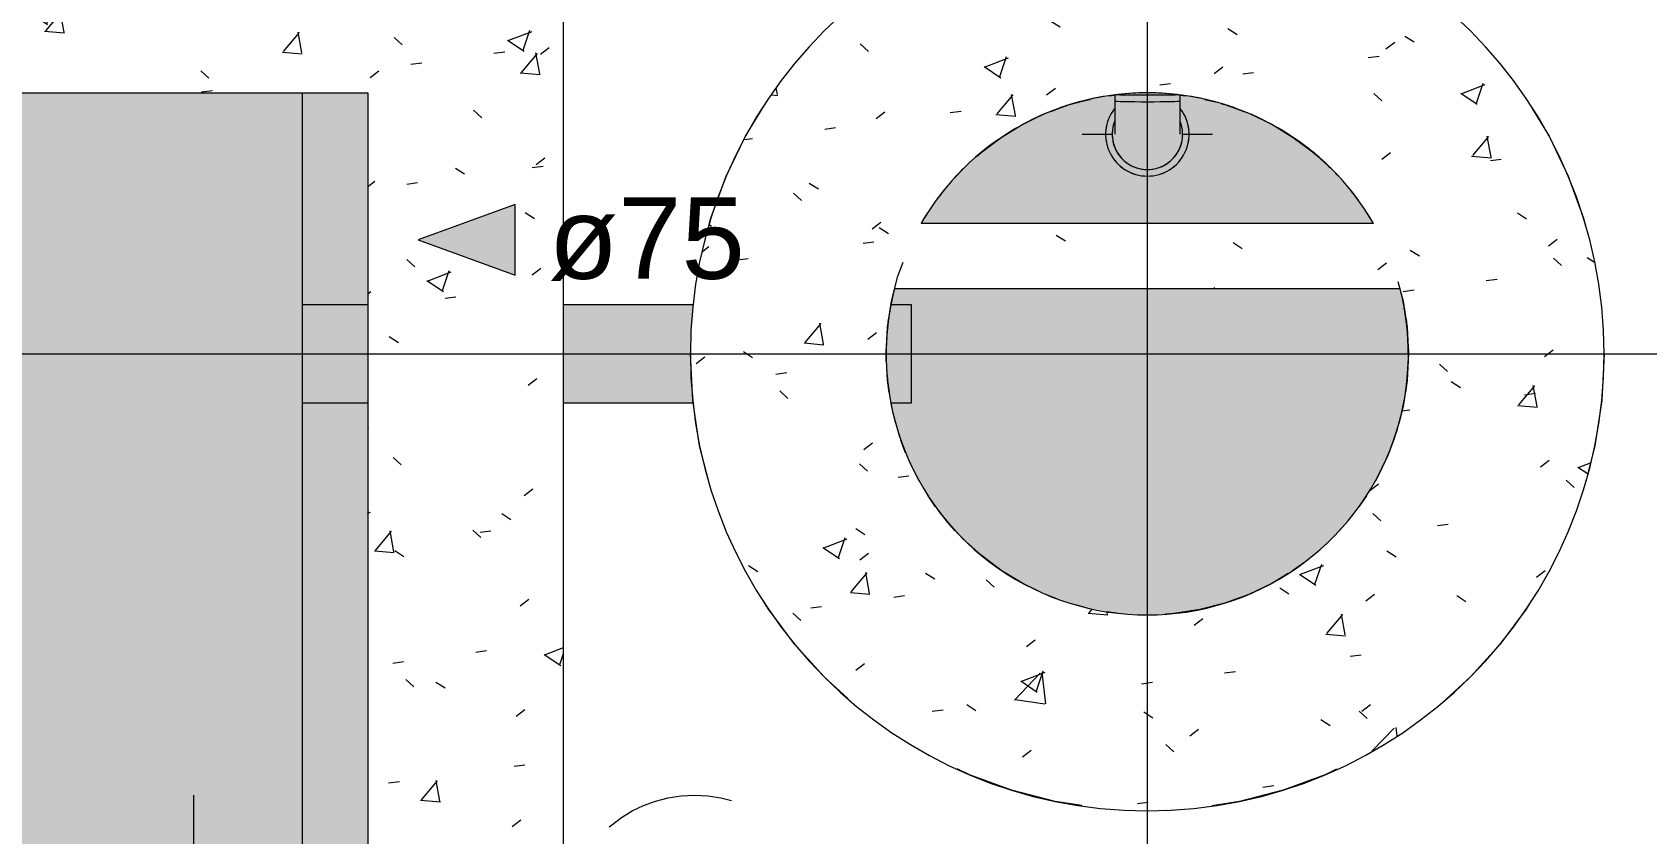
# Model space of a CAD drawing. Header units: metres. Extents: x 1.1 to 88.1, y -3.7 to 23.8.
# Drawn here: x 23.866 to 25.103, y 19.579 to 20.193 of the extents above; entities that cross this region are included whole.
import ezdxf

# ---------------------------------------------------------------- set-up
doc = ezdxf.new("R2010")
doc.units = ezdxf.units.M
doc.linetypes.add('Projeção', pattern=[0.003969, 0.002381, -0.001587])
doc.layers.add('1095_ARQ_BASE_dwg', color=7, linetype='Continuous', lineweight=5, true_color=0x767676)
doc.layers.add('A-FLOR', color=7, linetype='Continuous', lineweight=9, true_color=0x007f00)
for name, color, linetype, lineweight in [('A-DETL', 7, 'Continuous', 5), ('A-DETL-GENF', 7, 'Continuous', 5), ('A-FLOR-OVHD', 7, 'Projeção', 5), ('A-WALL', 7, 'Continuous', 9), ('G-ANNO-SYMB', 7, 'Continuous', 5), ('KIRYA - PISO', 7, 'Continuous', 5), ('M-PIPE-PATT', 7, 'Continuous', 5), ('P-PIPE', 7, 'Continuous', 5), ('P-PIPE-CNTR', 7, 'Continuous', 5), ('P-PIPE-IDEN', 7, 'Continuous', 5)]:
    doc.layers.add(name, color=color, linetype=linetype, lineweight=lineweight)
doc.styles.add('Arial_3', font='arial.ttf', dxfattribs={"height": 0.0625})

# ---------------------------------------------------------------- blocks, each defined once
blk = doc.blocks.new('1095_ARQ_BASE_dwg-4006143-TÉRREO')
at = {"layer": 'KIRYA - PISO', "color": 253, "true_color": 0xaaaaaa}
for radius, end in [(6, 72.10018), (5, 78.1411), (4, 88.109)]:
    blk.add_arc((16.8653, 13.8485), radius, 360, end, dxfattribs=at)
blk = doc.blocks.new('Joelho 45_90 - Serie Normal - Esgoto - MEP - Tigre - Standard-4042705-TÉRREO')
at = {"layer": 'P-PIPE', "true_color": 0xe06060}
for points in [[(17.0351, 20.0829), (17.0443, 20.0844), (17.0511, 20.0872), (17.0582, 20.0929), (17.0628, 20.0989), (17.066, 20.1066), (17.0671, 20.1149), (17.0659, 20.1233), (17.0628, 20.1309), (17.0601, 20.1341), (17.0603, 20.124), (17.0611, 20.1219), (17.0621, 20.1149), (17.0611, 20.1079), (17.0584, 20.1014), (17.0539, 20.0956), (17.0476, 20.0911), (17.042, 20.0888), (17.0351, 20.0879), (17.0281, 20.0888), (17.0211, 20.0918), (17.016, 20.0958), (17.0113, 20.1024), (17.009, 20.1079), (17.0082, 20.1156), (17.009, 20.1219), (17.0103, 20.125), (17.0098, 20.1341), (17.0073, 20.1309), (17.0041, 20.1232), (17.0031, 20.1149), (17.0041, 20.1066), (17.0073, 20.0989), (17.0124, 20.0923), (17.0191, 20.0872), (17.0268, 20.084), (17.0308, 20.0834)], [(17.0349, 20.1399), (17.0351, 20.1399), (17.0351, 20.145), (17.0101, 20.145), (17.0101, 20.1404), (17.0134, 20.1401), (17.0286, 20.1399)], [(17.0101, 20.1152), (17.0113, 20.1222), (17.0138, 20.1279), (17.0174, 20.1326), (17.0226, 20.1365), (17.0294, 20.1391), (17.0349, 20.1399), (17.0134, 20.1401), (17.0101, 20.1402), (17.0101, 20.1156)], [(17.0352, 20.1399), (17.0586, 20.1402), (17.0601, 20.1404), (17.0601, 20.145), (17.0583, 20.1453), (17.0383, 20.145), (17.0351, 20.145), (17.0351, 20.1399)], [(17.0351, 20.0879), (17.0351, 20.0899), (17.0286, 20.0907), (17.0218, 20.0938), (17.0171, 20.0976), (17.0131, 20.1031), (17.0108, 20.1094), (17.0101, 20.1158), (17.0098, 20.1233), (17.0085, 20.1196), (17.0086, 20.1098), (17.0117, 20.1014), (17.0179, 20.0941), (17.0258, 20.0895), (17.0286, 20.089)], [(17.0351, 20.0879), (17.0449, 20.0899), (17.0524, 20.0942), (17.0586, 20.1017), (17.0616, 20.1102), (17.0616, 20.1196), (17.0599, 20.1239), (17.0596, 20.1102), (17.0562, 20.1017), (17.0522, 20.0968), (17.0474, 20.0931), (17.0415, 20.0907), (17.0351, 20.0899), (17.0351, 20.0881)]]:
    blk.add_hatch(color=13, dxfattribs=at).paths.add_polyline_path(points)
h = blk.add_hatch(color=13, dxfattribs=at)
h.paths.add_polyline_path([(17.0427, 20.0912), (17.0438, 20.0915), (17.0432, 20.0914)])
h.paths.add_polyline_path([(17.0499, 20.095), (17.0511, 20.0957), (17.0507, 20.0956), (17.0499, 20.095)])
h.paths.add_polyline_path([(17.0594, 20.1097), (17.0597, 20.1105), (17.0594, 20.1098)])
h.paths.add_polyline_path([(17.06, 20.1152), (17.0601, 20.1175), (17.0601, 20.1404), (17.0567, 20.1401), (17.0377, 20.1399), (17.0352, 20.1399), (17.0416, 20.139), (17.0476, 20.1365), (17.0534, 20.1317), (17.057, 20.1266), (17.0593, 20.1204), (17.06, 20.1153)])
at = {"layer": 'P-PIPE'}
for p, q in [((17.0101, 20.145), (17.0101, 20.1404)), ((17.0601, 20.1404), (17.0601, 20.145))]:
    blk.add_line(p, q, dxfattribs=at)
at = {"layer": 'P-PIPE', "flags": 128}
for points in [[(17.0101, 20.1404), (17.0101, 20.1305), (17.0101, 20.1222), (17.0101, 20.1167), (17.0101, 20.1149)], [(17.0601, 20.1149), (17.0601, 20.1168), (17.0601, 20.1224), (17.0601, 20.1307), (17.0601, 20.1404)]]:
    blk.add_lwpolyline(points, dxfattribs=at)
at = {"layer": 'P-PIPE'}
for radius, start, end in [(0.032, 141.9977, 270), (0.032, 270, 38.0023), (0.032, 167.975, 173.3533), (0.027, 158.6406, 270), (0.027, 157.7836, 168.0272), (0.027, 270, 21.3594), (0.027, 11.9728, 22.2164), (0.032, 6.6467, 12.025), (0.032, 186.6452, 192.0198), (0.027, 173.3174, 186.6953), (0.027, 191.982, 228.0303), (0.027, 311.9697, 348.018), (0.027, 353.3047, 6.6826), (0.032, 347.9802, 353.3548), (0.032, 227.9732, 233.3527), (0.027, 233.3217, 246.6996), (0.032, 246.6447, 252.0207), (0.027, 251.9863, 270), (0.027, 270, 288.0137), (0.032, 287.9793, 293.3553), (0.027, 293.3004, 306.6783), (0.032, 306.6473, 312.0268)]:
    blk.add_arc((17.0351, 20.1149), radius, start, end, dxfattribs=at)
for start_param, end_param in [(3.141593, 4.712389), (3.141593, 4.712389), (4.712389, 6.283185), (4.712389, 6.283185)]:
    blk.add_ellipse((17.0351, 20.1404), major_axis=(0.025, 0), ratio=0.019996, start_param=start_param, end_param=end_param, dxfattribs=at)
blk = doc.blocks.new('Luva Simples para Conexão - Serie Normal - Esgoto - MEP - Tigre - Standard-V29-TÉRREO')
at = {"layer": 'P-PIPE', "true_color": 0xf5ebeb}
for points in [[(17.0351, 20.145), (17.0351, 20.1467), (17.0146, 20.1452), (17.0304, 20.145)], [(17.0351, 20.145), (17.0583, 20.1453), (17.0351, 20.1467), (17.0351, 20.1453)]]:
    blk.add_hatch(color=7, dxfattribs=at).paths.add_polyline_path(points)
at = {"layer": 'P-PIPE'}
for start_param, end_param in [(3.685621, 4.712389), (4.712389, 5.739157)]:
    blk.add_ellipse((17.0351, 20.1456), major_axis=(0.0272, 0), ratio=0.019996, start_param=start_param, end_param=end_param, dxfattribs=at)
blk = doc.blocks.new('Anotacao_Tuboseta - Fluxo 2-2612755-TÉRREO')
at = {"layer": 'P-PIPE-IDEN'}
blk.add_hatch(color=256, dxfattribs=at).paths.add_polyline_path([(0, -0.001082), (-0.002973, 0), (0, 0.001082)])
for p, q in [((0, 0.001082), (-0.002973, 0)), ((0, -0.001082), (0, 0.001082)), ((-0.002973, 0), (0, -0.001082))]:
    blk.add_line(p, q, dxfattribs=at)

msp = doc.modelspace()

# ---------------------------------------------------------------- hatches: boundary and pattern name
at = {"layer": 'A-DETL-GENF', "true_color": 0xc0c0c0}
h = msp.add_hatch(dxfattribs=at)
h.set_pattern_fill('FP_4', color=9, style=0, pattern_type=2)
h.set_pattern_definition([(50, (10.94236, 38.807), (0.1821895, -0.01593795), [0.01905, -0.20955]), (355, (10.94236, 38.807), (-0.0352423, 0.1910586), [0.01524, -0.16764]), (100.451, (10.95736, 38.806), (0.146942, 0.1751196), [0.01619, -0.17809]), (46.184, (10.94236, 38.858), (0.2710768, -0.0420454), [0.02857, -0.31432]), (96.636, (10.96536, 38.855), (0.237407, 0.2474328), [0.02429, -0.26714]), (351.184, (10.94236, 38.858), (0.237406, 0.247428), [0.02286, -0.25146]), (21, (10.96836, 38.845), (0.1516197, -0.1022669), [0.01905, -0.20955]), (326, (10.96836, 38.845), (0.0618035, 0.1841894), [0.01524, -0.16764]), (71.451, (10.98036, 38.837), (0.213418, 0.0819242), [0.01619, -0.17809]), (37.5, (10.942356, 38.807), (0.00308637, 0.08455105), [0.00838, -0.15723, 0.00838, -0.1618, -0.16827]), (37.5, (10.942356, 38.807), (0.00308637, 0.08455105), [-0.33579, 0.00838, -0.15989]), (7.5, (10.94236, 38.807), (0.06681573, 0.10017824), [0.00838, -0.08865, 0.00838, -0.15342, -0.06413]), (7.5, (10.94236, 38.807), (0.06681573, 0.10017824), [-0.25883, 0.00838, -0.05575]), (327.5, (10.886356, 38.807), (0.13558658, -0.0057276), [0.00838, -0.05512, 0.00838, -0.18974, -0.26289]), (327.5, (10.886356, 38.807), (0.13558658, -0.0057276), [-0.26162, 0.00838, -0.25451]), (317.5, (10.86036, 38.807), (0.14812526, 0.0254287), [0.00838, -0.07417, 0.00838, -0.12319, -0.18669]), (317.5, (10.86036, 38.807), (0.14812526, 0.0254287), [-0.21412, 0.00838, -0.17831])])
h.paths.add_polyline_path([(22.9733, 17.9967), (24.2733, 17.9967), (24.2733, 20.2967), (22.9733, 20.2967), (22.9733, 18.351)])
h.paths.add_polyline_path([(23.1233, 18.1467), (23.1233, 20.1467), (24.1233, 20.1467), (24.1233, 18.1467), (23.3567, 18.1467)])
h.paths.add_polyline_path([(24.1783, 20.2249), (24.1701, 20.226), (24.1624, 20.2291), (24.1558, 20.2342), (24.1507, 20.2408), (24.1476, 20.2484), (24.1465, 20.2568), (24.1476, 20.2649), (24.1514, 20.2735), (24.1558, 20.2792), (24.1624, 20.2842), (24.1701, 20.2874), (24.1783, 20.2885), (24.1865, 20.2874), (24.1942, 20.2842), (24.2008, 20.2792), (24.2058, 20.2726), (24.209, 20.2649), (24.2101, 20.2567), (24.209, 20.2484), (24.2058, 20.2408), (24.2008, 20.2342), (24.1942, 20.2291), (24.1865, 20.226), (24.1832, 20.2255)])
h = msp.add_hatch(dxfattribs=at)
h.set_pattern_fill('FP_5', color=9, style=0, pattern_type=2)
h.set_pattern_definition([(50, (10.94236, 38.807), (0.1821895, -0.01593795), [0.01905, -0.20955]), (355, (10.94236, 38.807), (-0.0352423, 0.1910586), [0.01524, -0.16764]), (100.451, (10.95736, 38.806), (0.146942, 0.1751196), [0.01619, -0.17809]), (46.184, (10.94236, 38.858), (0.2710768, -0.0420454), [0.02858, -0.31433]), (96.636, (10.96536, 38.855), (0.237407, 0.2474328), [0.02429, -0.26714]), (351.184, (10.94236, 38.858), (0.237406, 0.247428), [0.02286, -0.25146]), (21, (10.96836, 38.845), (0.1516197, -0.1022669), [0.01905, -0.20955]), (326, (10.96836, 38.845), (0.0618035, 0.1841894), [0.01524, -0.16764]), (71.451, (10.98036, 38.837), (0.213418, 0.0819242), [0.01619, -0.17809]), (37.5, (10.942356, 38.807), (0.00308637, 0.08455105), [0.00838, -0.15723, 0.00838, -0.1618, -0.16828]), (37.5, (10.942356, 38.807), (0.00308637, 0.08455105), [-0.33579, 0.00838, -0.15989]), (7.5, (10.94236, 38.807), (0.06681573, 0.10017824), [0.00838, -0.08865, 0.00838, -0.15342, -0.06413]), (7.5, (10.94236, 38.807), (0.06681573, 0.10017824), [-0.25883, 0.00838, -0.05575]), (327.5, (10.886356, 38.807), (0.13558658, -0.0057276), [0.00838, -0.05512, 0.00838, -0.18974, -0.26289]), (327.5, (10.886356, 38.807), (0.13558658, -0.0057276), [-0.26162, 0.00838, -0.25451]), (317.5, (10.86036, 38.807), (0.14812526, 0.0254287), [0.00838, -0.07417, 0.00838, -0.12319, -0.18669]), (317.5, (10.86036, 38.807), (0.14812526, 0.0254287), [-0.21412, 0.00838, -0.17831])])
h.paths.add_polyline_path([(24.7204, 19.5967), (24.7554, 19.5986), (24.7847, 19.6026), (24.8162, 19.61), (24.8468, 19.6203), (24.8764, 19.6334), (24.9047, 19.6491), (24.9313, 19.6674), (24.9562, 19.688), (24.9791, 19.7109), (24.9997, 19.7358), (25.018, 19.7624), (25.0337, 19.7907), (25.0468, 19.8202), (25.0571, 19.8509), (25.0644, 19.8824), (25.0689, 19.9147), (25.0704, 19.9467), (25.0689, 19.979), (25.0644, 20.011), (25.0571, 20.0425), (25.0468, 20.0731), (25.0337, 20.1027), (25.018, 20.1309), (24.9997, 20.1576), (24.9791, 20.1825), (24.9562, 20.2053), (24.9313, 20.226), (24.9047, 20.2443), (24.8764, 20.26), (24.8468, 20.273), (24.8162, 20.2833), (24.7847, 20.2907), (24.7528, 20.2952), (24.7204, 20.2967), (24.688, 20.2952), (24.6561, 20.2907), (24.6246, 20.2833), (24.594, 20.273), (24.5644, 20.26), (24.5362, 20.2443), (24.5095, 20.226), (24.4846, 20.2053), (24.4618, 20.1825), (24.4411, 20.1576), (24.4228, 20.1309), (24.4071, 20.1027), (24.3941, 20.0731), (24.3838, 20.0425), (24.3764, 20.011), (24.3719, 19.979), (24.3704, 19.9467), (24.3719, 19.9144), (24.3764, 19.8824), (24.3838, 19.8509), (24.3941, 19.8202), (24.4071, 19.7907), (24.4228, 19.7624), (24.4411, 19.7358), (24.4618, 19.7109), (24.4846, 19.688), (24.5095, 19.6674), (24.5362, 19.6491), (24.5644, 19.6334), (24.594, 19.6203), (24.6246, 19.61), (24.6561, 19.6026), (24.688, 19.5982)])
h.paths.add_polyline_path([(24.7204, 19.7467), (24.6962, 19.7482), (24.6723, 19.7526), (24.6491, 19.7598), (24.627, 19.7699), (24.6062, 19.7825), (24.5871, 19.7976), (24.57, 19.8148), (24.5552, 19.834), (24.5427, 19.8549), (24.5329, 19.8771), (24.5258, 19.9004), (24.5217, 19.9243), (24.5204, 19.9486), (24.5221, 19.9726), (24.5268, 19.9967), (24.9141, 19.9967), (24.9187, 19.9726), (24.9204, 19.9486), (24.9191, 19.9243), (24.915, 19.9004), (24.9079, 19.8771), (24.8981, 19.8549), (24.8857, 19.834), (24.8708, 19.8148), (24.8537, 19.7976), (24.8346, 19.7825), (24.8139, 19.7699), (24.7917, 19.7598), (24.7686, 19.7526), (24.7447, 19.7482)])
h.paths.add_polyline_path([(24.6283, 20.0467), (24.5472, 20.0467), (24.5601, 20.0662), (24.5749, 20.0839), (24.5919, 20.0999), (24.6105, 20.1138), (24.6307, 20.1254), (24.652, 20.1346), (24.6743, 20.1413), (24.6972, 20.1453), (24.7204, 20.1467), (24.7436, 20.1453), (24.7665, 20.1413), (24.7888, 20.1346), (24.8102, 20.1254), (24.8303, 20.1138), (24.849, 20.0999), (24.8659, 20.0839), (24.8807, 20.0662), (24.8936, 20.0467), (24.6918, 20.0467)])
at = {"layer": 'A-FLOR', "true_color": 0x464646}
h = msp.add_hatch(color=49, dxfattribs=at)
h.paths.add_polyline_path([(23.1233, 18.1467), (23.5483, 18.1467), (23.5483, 18.157), (23.5448, 18.1572), (23.5448, 18.1642), (23.5386, 18.1656), (23.5383, 18.1817), (23.5448, 18.1821), (23.5451, 18.2285), (23.5483, 18.2301), (23.5483, 18.3066), (23.5469, 18.3088), (23.5413, 18.3234), (23.5384, 18.3388), (23.5386, 18.3559), (23.5418, 18.3713), (23.5477, 18.3859), (23.5561, 18.399), (23.566, 18.4098), (23.5796, 18.4198), (23.5932, 18.4264), (23.608, 18.4305), (23.6241, 18.4318), (23.6402, 18.4301), (23.6545, 18.4259), (23.6692, 18.4183), (23.6809, 18.4094), (23.6914, 18.3979), (23.6996, 18.3846), (23.7053, 18.3699), (23.7081, 18.3545), (23.7079, 18.3375), (23.7048, 18.3221), (23.6988, 18.3074), (23.6983, 18.3066), (23.6985, 18.2298), (23.7014, 18.2285), (23.7016, 18.2044), (23.7018, 18.182), (23.7083, 18.1817), (23.7079, 18.1656), (23.7018, 18.164), (23.7018, 18.1572), (23.6983, 18.1568), (23.6983, 18.1467), (24.1233, 18.1467), (24.123, 19.4586), (24.1229, 19.4586), (24.1226, 19.4556), (24.1168, 19.4563), (24.1151, 19.4514), (24.1043, 19.4506), (24.104, 19.4556), (24.0733, 19.4563), (24.0733, 19.3967), (23.1733, 19.3967), (23.1733, 20.1467), (23.1233, 20.1467), (23.1233, 18.351)])
h.paths.add_polyline_path([(23.6996, 18.3299), (23.7, 18.3314), (23.6997, 18.3308)])
h.paths.add_polyline_path([(23.7008, 18.3542), (23.7, 18.362), (23.6997, 18.3619), (23.7007, 18.3545)])
h.paths.add_polyline_path([(23.5497, 18.3725), (23.5526, 18.3797), (23.5507, 18.3759)])
h.paths.add_polyline_path([(23.6968, 18.3725), (23.6955, 18.3767), (23.694, 18.3794), (23.6958, 18.375)])
h.paths.add_polyline_path([(23.6891, 18.3888), (23.6882, 18.3903), (23.6885, 18.3895)])
h.paths.add_polyline_path([(23.6727, 18.4068), (23.6663, 18.4119), (23.6667, 18.4114), (23.6692, 18.4095)])
h.paths.add_polyline_path([(23.5895, 18.4169), (23.5974, 18.4202), (23.5926, 18.4186), (23.5902, 18.4173)])
h.paths.add_polyline_path([(23.657, 18.4169), (23.6524, 18.4192), (23.6517, 18.4191), (23.656, 18.4174)])
h.paths.add_polyline_path([(23.64, 18.423), (23.6374, 18.4235), (23.6389, 18.4231)])
h.paths.add_polyline_path([(23.3213, 19.112), (23.2992, 19.1149), (23.2787, 19.1234), (23.2605, 19.1377), (23.2475, 19.1546), (23.2389, 19.1752), (23.236, 19.1973), (23.2389, 19.2193), (23.2475, 19.2399), (23.261, 19.2575), (23.2787, 19.2711), (23.2992, 19.2796), (23.3213, 19.2825), (23.3437, 19.2795), (23.3639, 19.2711), (23.3821, 19.2569), (23.3951, 19.2399), (23.4036, 19.2193), (23.4065, 19.1973), (23.4034, 19.1747), (23.3951, 19.1546), (23.3816, 19.137), (23.3629, 19.123), (23.3433, 19.1149), (23.3246, 19.1124)])
h.paths.add_polyline_path([(24.123, 19.5586), (24.1233, 19.5586), (24.1233, 19.9092), (24.0733, 19.9092), (24.0733, 19.5608), (24.1041, 19.5616), (24.1043, 19.5666), (24.1154, 19.5657), (24.1168, 19.5608), (24.1228, 19.5616), (24.123, 19.5586)])
h.paths.add_polyline_path([(24.0733, 19.9842), (24.1233, 19.9842), (24.1233, 20.1467), (24.0733, 20.1467)])
h = msp.add_hatch(color=49, dxfattribs=at)
h.paths.add_polyline_path([(23.1733, 19.3967), (24.0733, 19.3967), (24.0733, 19.4563), (24.0697, 19.4566), (24.0683, 19.4586), (24.0189, 19.4583), (23.9999, 19.4514), (23.9798, 19.4514), (23.9603, 19.4588), (23.9452, 19.4716), (23.9353, 19.4889), (23.9319, 19.5086), (23.9354, 19.5284), (23.9458, 19.5462), (23.9611, 19.5589), (23.9798, 19.5657), (24.0002, 19.5656), (24.0191, 19.5586), (24.0685, 19.5586), (24.0701, 19.5608), (24.0733, 19.5608), (24.0733, 20.1467), (23.6763, 20.1467), (23.6755, 20.1407), (23.6804, 20.1392), (23.6813, 20.1282), (23.6763, 20.1282), (23.6755, 20.0939), (23.6733, 20.0924), (23.6735, 20.0428), (23.6804, 20.0237), (23.6804, 20.0037), (23.673, 19.9842), (23.6602, 19.9691), (23.6429, 19.9592), (23.6233, 19.9558), (23.6034, 19.9593), (23.5856, 19.9698), (23.573, 19.9851), (23.5662, 20.0037), (23.5663, 20.0241), (23.5733, 20.0431), (23.5733, 20.0924), (23.5711, 20.0939), (23.5703, 20.1282), (23.5653, 20.1282), (23.5662, 20.1392), (23.5711, 20.1407), (23.5703, 20.1467), (23.1733, 20.1467), (23.1733, 19.5238)])
h.paths.add_polyline_path([(23.9991, 19.4564), (23.9991, 19.4564), (23.9999, 19.4568), (23.9985, 19.4564)])
h.paths.add_polyline_path([(23.9834, 19.4564), (23.9798, 19.4567), (23.9812, 19.4564), (23.9817, 19.4564)])
h.paths.add_polyline_path([(23.9505, 19.4734), (23.949, 19.4749), (23.9493, 19.4745)])
h.paths.add_polyline_path([(23.9414, 19.4881), (23.9399, 19.4915), (23.9404, 19.4898), (23.941, 19.4887)])
h.paths.add_polyline_path([(23.9398, 19.5251), (23.9404, 19.5273), (23.94, 19.5264), (23.9399, 19.5256)])
h.paths.add_polyline_path([(23.9479, 19.5403), (23.9505, 19.5437), (23.9492, 19.5426), (23.9486, 19.5415)])
h.paths.add_polyline_path([(23.9791, 19.5602), (23.9812, 19.5608), (23.9806, 19.5608), (23.9798, 19.5604)])
h.paths.add_polyline_path([(24.0006, 19.5602), (23.9985, 19.5608), (23.9972, 19.5606), (23.9999, 19.5603)])
h.paths.add_polyline_path([(23.6068, 19.9637), (23.6046, 19.9643), (23.6054, 19.9639), (23.6063, 19.9638)])
h.paths.add_polyline_path([(23.6398, 19.9637), (23.642, 19.9643), (23.6424, 19.9648), (23.64, 19.9638)])
h.paths.add_polyline_path([(23.5916, 19.9718), (23.5882, 19.9744), (23.5893, 19.9731)])
h.paths.add_polyline_path([(23.655, 19.9718), (23.6574, 19.9732), (23.6573, 19.9736), (23.6561, 19.9727)])
h.paths.add_polyline_path([(23.5716, 20.003), (23.5711, 20.0051), (23.5711, 20.0046), (23.5714, 20.0037)])
h.paths.add_polyline_path([(23.6749, 20.003), (23.6755, 20.0051), (23.6754, 20.0064), (23.675, 20.0037)])
h.paths.add_polyline_path([(23.5711, 20.0203), (23.5714, 20.0239), (23.5711, 20.0224)])
h.paths.add_polyline_path([(23.6755, 20.0203), (23.6755, 20.023), (23.675, 20.0239), (23.6755, 20.0203)])
h = msp.add_hatch(color=49, dxfattribs=at)
h.paths.add_polyline_path([(24.7204, 19.7467), (24.7447, 19.7482), (24.7673, 19.7523), (24.7897, 19.7592), (24.8084, 19.7674), (24.8139, 19.7701), (24.8199, 19.7736), (24.8345, 19.7828), (24.84, 19.7867), (24.8534, 19.7977), (24.858, 19.8019), (24.8673, 19.8113), (24.8742, 19.8193), (24.8826, 19.8301), (24.8881, 19.8382), (24.8949, 19.8496), (24.8998, 19.8588), (24.9077, 19.8772), (24.9089, 19.8804), (24.915, 19.9014), (24.916, 19.9064), (24.9193, 19.9264), (24.9203, 19.9501), (24.9184, 19.9743), (24.914, 19.9967), (24.5268, 19.9966), (24.5244, 19.9842), (24.5397, 19.9842), (24.5397, 19.9092), (24.5243, 19.9092), (24.5261, 19.9004), (24.5304, 19.8855), (24.5332, 19.8771), (24.5356, 19.8711), (24.5427, 19.8556), (24.5459, 19.8496), (24.5552, 19.8346), (24.5585, 19.8297), (24.5686, 19.817), (24.5735, 19.8113), (24.5871, 19.798), (24.5904, 19.795), (24.6063, 19.7828), (24.6093, 19.7806), (24.6283, 19.7694), (24.6324, 19.7674), (24.6512, 19.7592), (24.6736, 19.7523), (24.6977, 19.7481), (24.6991, 19.748)])
h.paths.add_polyline_path([(24.5586, 20.0467), (24.8936, 20.0467), (24.8806, 20.0662), (24.8673, 20.0823), (24.8542, 20.0949), (24.8486, 20.0999), (24.8444, 20.1033), (24.8301, 20.1136), (24.8259, 20.1163), (24.8096, 20.1254), (24.8065, 20.127), (24.7881, 20.1346), (24.7821, 20.1366), (24.7645, 20.1416), (24.7454, 20.1449), (24.7456, 20.1341), (24.7481, 20.1309), (24.7513, 20.1232), (24.7524, 20.1149), (24.7513, 20.1066), (24.7481, 20.0989), (24.743, 20.0923), (24.7364, 20.0872), (24.7287, 20.084), (24.7204, 20.0829), (24.7121, 20.084), (24.7044, 20.0872), (24.6978, 20.0923), (24.6927, 20.0989), (24.6895, 20.1066), (24.6884, 20.1149), (24.6895, 20.1232), (24.6927, 20.1309), (24.6954, 20.1346), (24.6954, 20.1449), (24.6763, 20.1416), (24.6586, 20.1366), (24.652, 20.1344), (24.6466, 20.1323), (24.6307, 20.1251), (24.6264, 20.1229), (24.6105, 20.1135), (24.6057, 20.1102), (24.5919, 20.0996), (24.587, 20.0953), (24.5735, 20.0823), (24.5588, 20.0642), (24.5472, 20.0467)])
h.paths.add_polyline_path([(24.7204, 20.0879), (24.7274, 20.0888), (24.7274, 20.0891), (24.7207, 20.0879)])
h.paths.add_polyline_path([(24.7204, 20.0879), (24.7121, 20.0893), (24.7139, 20.0887), (24.7161, 20.0884)])
h.paths.add_polyline_path([(24.7098, 20.0903), (24.7053, 20.0927), (24.7079, 20.0911), (24.7088, 20.0907)])
h.paths.add_polyline_path([(24.731, 20.0903), (24.7344, 20.0918), (24.7353, 20.0928), (24.7318, 20.0907)])
h.paths.add_polyline_path([(24.7025, 20.0949), (24.7002, 20.0972), (24.7016, 20.0956)])
h.paths.add_polyline_path([(24.7384, 20.0949), (24.7397, 20.096), (24.7403, 20.0972), (24.7391, 20.0957)])
h.paths.add_polyline_path([(24.697, 20.1014), (24.6941, 20.1093), (24.6943, 20.1079), (24.697, 20.1014)])
h.paths.add_polyline_path([(24.7438, 20.1014), (24.7442, 20.1024), (24.7465, 20.1079), (24.7465, 20.1088), (24.7438, 20.1014)])
h.paths.add_polyline_path([(24.6938, 20.1118), (24.6938, 20.118), (24.6935, 20.1146), (24.6938, 20.1118)])
h.paths.add_polyline_path([(24.747, 20.1118), (24.7474, 20.1152), (24.747, 20.1165), (24.747, 20.1126)])
h.paths.add_polyline_path([(24.7467, 20.1205), (24.7465, 20.1219), (24.7457, 20.1232), (24.7465, 20.121)])
h.paths.add_polyline_path([(24.6941, 20.1205), (24.6949, 20.1232), (24.6943, 20.1213)])
at = {"layer": 'A-WALL', "true_color": 0x7f7f7f}
h = msp.add_hatch(color=8, dxfattribs=at)
h.paths.add_polyline_path([(24.7204, 19.5967), (24.688, 19.5982), (24.6881, 19.5982), (24.6962, 19.5978)])
h.paths.add_polyline_path([(24.6561, 19.6026), (24.6246, 19.61), (24.6246, 19.61), (24.6283, 19.6092)])
h.paths.add_polyline_path([(24.594, 19.6203), (24.5644, 19.6334), (24.5644, 19.6334)])
h.paths.add_polyline_path([(24.5362, 19.6491), (24.5095, 19.6674), (24.5096, 19.6673)])
h.paths.add_polyline_path([(24.3838, 19.8509), (24.3764, 19.8824), (24.3764, 19.8823), (24.3776, 19.8771)])
h.paths.add_polyline_path([(24.4071, 19.7907), (24.3941, 19.8202), (24.3941, 19.8202)])
h.paths.add_polyline_path([(24.4411, 19.7358), (24.4228, 19.7624), (24.4228, 19.7624)])
h.paths.add_polyline_path([(24.4846, 19.688), (24.4618, 19.7109), (24.4618, 19.7109)])
h.paths.add_polyline_path([(24.5904, 19.795), (24.5829, 19.8019), (24.5871, 19.7976)])
h.paths.add_polyline_path([(24.5735, 19.8113), (24.5684, 19.817), (24.57, 19.8148)])
h.paths.add_polyline_path([(24.5585, 19.8297), (24.5527, 19.8382), (24.5552, 19.834)])
h.paths.add_polyline_path([(24.5459, 19.8496), (24.541, 19.8588), (24.5427, 19.8549)])
h.paths.add_polyline_path([(24.3726, 19.9842), (24.3767, 20.0125), (24.3764, 20.011), (24.3726, 19.9842)])
h.paths.add_polyline_path([(24.5472, 20.0467), (24.5472, 20.0467), (24.5472, 20.0467)])
h.paths.add_polyline_path([(24.4071, 20.1027), (24.4228, 20.1309), (24.4228, 20.1309), (24.4113, 20.1102)])
h.paths.add_polyline_path([(24.6561, 20.2907), (24.6881, 20.2952), (24.688, 20.2952), (24.6743, 20.2933)])
h.paths.add_polyline_path([(24.594, 20.273), (24.6246, 20.2833), (24.6246, 20.2833)])
h.paths.add_polyline_path([(24.5362, 20.2443), (24.5644, 20.26), (24.5644, 20.26)])
h.paths.add_polyline_path([(24.4846, 20.2053), (24.5095, 20.226), (24.5095, 20.226), (24.5011, 20.219)])
h.paths.add_polyline_path([(24.4411, 20.1576), (24.4618, 20.1825), (24.4618, 20.1825)])
h = msp.add_hatch(color=8, dxfattribs=at)
h.paths.add_polyline_path([(24.7204, 19.5967), (24.7554, 19.5986), (24.7527, 19.5982), (24.7447, 19.5978)])
h.paths.add_polyline_path([(24.7847, 19.6026), (24.8162, 19.61), (24.8139, 19.6095)])
h.paths.add_polyline_path([(24.8468, 19.6203), (24.8765, 19.6334), (24.8764, 19.6334)])
h.paths.add_polyline_path([(24.9047, 19.6491), (24.9314, 19.6674), (24.9313, 19.6674)])
h.paths.add_polyline_path([(25.0571, 19.8509), (25.0645, 19.8824), (25.0644, 19.8824), (25.0632, 19.8771)])
h.paths.add_polyline_path([(25.0337, 19.7907), (25.0468, 19.8203), (25.0468, 19.8202)])
h.paths.add_polyline_path([(24.9997, 19.7358), (25.018, 19.7625), (25.018, 19.7624), (25.0097, 19.7504)])
h.paths.add_polyline_path([(24.9562, 19.688), (24.9791, 19.7109), (24.9791, 19.7109)])
h.paths.add_polyline_path([(24.7439, 19.7481), (24.7447, 19.7482), (24.7442, 19.7482)])
h.paths.add_polyline_path([(24.7673, 19.7523), (24.7686, 19.7526), (24.7681, 19.7526)])
h.paths.add_polyline_path([(24.7897, 19.7592), (24.7917, 19.7598), (24.7912, 19.7598)])
h.paths.add_polyline_path([(24.8114, 19.7687), (24.8139, 19.7699), (24.8134, 19.7699)])
h.paths.add_polyline_path([(24.8316, 19.7806), (24.8346, 19.7825), (24.8345, 19.7828), (24.8341, 19.7825)])
h.paths.add_polyline_path([(24.8505, 19.795), (24.8537, 19.7976), (24.8537, 19.798), (24.8533, 19.7976)])
h.paths.add_polyline_path([(24.8673, 19.8113), (24.8708, 19.8148), (24.8742, 19.8193), (24.8704, 19.8148)])
h.paths.add_polyline_path([(24.8823, 19.8297), (24.8857, 19.834), (24.8857, 19.8346), (24.8826, 19.8301)])
h.paths.add_polyline_path([(24.8949, 19.8496), (24.8981, 19.8549), (24.8981, 19.8556), (24.8978, 19.8549)])
h.paths.add_polyline_path([(24.9053, 19.8711), (24.9079, 19.8771), (24.9076, 19.8771)])
h.paths.add_polyline_path([(24.9129, 19.8934), (24.915, 19.9004), (24.9147, 19.9004)])
h.paths.add_polyline_path([(25.0689, 19.9147), (25.0703, 19.9486), (25.0704, 19.9467)])
h.paths.add_polyline_path([(25.0689, 19.979), (25.0644, 20.011), (25.0644, 20.011), (25.0664, 19.9967)])
h.paths.add_polyline_path([(25.0571, 20.0425), (25.0467, 20.0732), (25.0468, 20.0731), (25.0556, 20.0467)])
h.paths.add_polyline_path([(24.8813, 20.0654), (24.8807, 20.0662), (24.8807, 20.0661)])
h.paths.add_polyline_path([(24.8673, 20.0823), (24.8659, 20.0839), (24.8659, 20.0837)])
h.paths.add_polyline_path([(24.8512, 20.0978), (24.849, 20.0999), (24.849, 20.0996)])
h.paths.add_polyline_path([(25.0337, 20.1027), (25.0179, 20.131), (25.018, 20.1309), (25.0295, 20.1102)])
h.paths.add_polyline_path([(24.8337, 20.1113), (24.8303, 20.1138), (24.8303, 20.1135)])
h.paths.add_polyline_path([(24.8145, 20.1229), (24.8102, 20.1254), (24.8102, 20.1251)])
h.paths.add_polyline_path([(24.7942, 20.1323), (24.7888, 20.1346), (24.7888, 20.1344)])
h.paths.add_polyline_path([(24.7847, 20.2907), (24.7527, 20.2952), (24.7554, 20.2948), (24.7665, 20.2933)])
h.paths.add_polyline_path([(24.8468, 20.273), (24.8162, 20.2833), (24.8162, 20.2833)])
h.paths.add_polyline_path([(24.9047, 20.2443), (24.8764, 20.26), (24.8764, 20.26), (24.8826, 20.2565)])
h.paths.add_polyline_path([(24.9562, 20.2053), (24.9313, 20.226), (24.9313, 20.226)])
h.paths.add_polyline_path([(24.9997, 20.1576), (24.9791, 20.1825), (24.9791, 20.1825)])
at = {"layer": 'M-PIPE-PATT', "true_color": 0x713800}
msp.add_hatch(color=36, dxfattribs=at).paths.add_polyline_path([(24.7204, 20.0899), (24.7269, 20.0907), (24.7329, 20.0932), (24.7381, 20.0972), (24.7421, 20.1024), (24.7446, 20.1084), (24.7454, 20.1149), (24.7446, 20.1213), (24.7421, 20.1274), (24.7381, 20.1326), (24.7329, 20.1365), (24.7269, 20.139), (24.7204, 20.1399), (24.7139, 20.139), (24.7079, 20.1365), (24.7027, 20.1326), (24.6988, 20.1274), (24.6963, 20.1213), (24.6954, 20.1149), (24.6963, 20.1084), (24.6988, 20.1024), (24.7027, 20.0972), (24.7079, 20.0932), (24.7139, 20.0907)])
at = {"layer": 'P-PIPE', "true_color": 0x713800}
h = msp.add_hatch(color=36, dxfattribs=at)
h.paths.add_polyline_path([(24.5205, 19.9467), (24.5397, 19.9467), (24.5397, 19.9842), (24.5244, 19.9842), (24.5221, 19.9726), (24.5205, 19.9471)])
h.paths.add_polyline_path([(24.3704, 19.9467), (24.3721, 19.9805), (24.3726, 19.9842), (24.2733, 19.9842), (24.2733, 19.9467)])
h.paths.add_polyline_path([(24.1233, 19.9467), (24.1233, 19.9842), (24.0733, 19.9842), (24.0733, 19.9467), (24.1196, 19.9467)])
h = msp.add_hatch(color=36, dxfattribs=at)
h.paths.add_polyline_path([(24.3726, 19.9092), (24.3718, 19.9163), (24.3704, 19.9467), (24.2733, 19.9467), (24.2733, 19.9092), (24.3719, 19.9092)])
h.paths.add_polyline_path([(24.0733, 19.9092), (24.1233, 19.9092), (24.1233, 19.9467), (24.0733, 19.9467), (24.0733, 19.9105)])
h.paths.add_polyline_path([(24.5258, 19.9092), (24.5397, 19.9092), (24.5397, 19.9467), (24.5205, 19.9467), (24.5217, 19.9243), (24.5243, 19.9092)])

# ---------------------------------------------------------------- linework, layer by layer
at = {"layer": 'A-DETL'}
for p, q in [((24.2733, 17.9967), (24.2733, 20.2967)), ((23.1233, 20.1467), (24.1233, 20.1467)), ((24.1233, 20.1467), (24.1233, 18.1467)), ((24.8936, 20.0467), (24.5472, 20.0467)), ((24.5268, 19.9967), (24.9141, 19.9967))]:
    msp.add_line(p, q, dxfattribs=at)
for radius, start, end in [(0.35, 90, 270), (0.35, 270, 90), (0.2, 30, 150), (0.2, 165.5225, 14.4775)]:
    msp.add_arc((24.7204, 19.9467), radius, start, end, dxfattribs=at)
at = {"layer": 'A-FLOR', "color": 9, "true_color": 0xaad4aa}
msp.add_line((24.0733, 19.3967), (24.0733, 20.1467), dxfattribs=at)
at = {"layer": 'A-FLOR-OVHD'}
for p, q in [((24.2733, 17.9967), (24.2733, 20.2967)), ((23.1233, 20.1467), (24.1233, 20.1467)), ((24.1233, 20.1467), (24.1233, 18.1467))]:
    msp.add_line(p, q, dxfattribs=at)
for centre, radius in [((24.7204, 19.9467), 0.35), ((24.7204, 19.9467), 0.2), ((24.3735, 19.5086), 0.1)]:
    msp.add_circle(centre, radius, dxfattribs=at)
at = {"layer": 'A-WALL', "color": 253, "true_color": 0xaaaaaa}
for p, q in [((24.6465, 20.1325), (24.655, 20.1357)), ((24.6683, 20.1398), (24.6763, 20.1417)), ((24.6912, 20.1445), (24.6982, 20.1454)), ((24.7427, 20.1454), (24.7497, 20.1445)), ((24.7646, 20.1417), (24.7725, 20.1398)), ((24.7858, 20.1357), (24.7944, 20.1325)), ((24.6263, 20.1231), (24.6343, 20.1272)), ((24.8065, 20.1272), (24.8146, 20.1231)), ((24.607, 20.1114), (24.6148, 20.1165)), ((24.826, 20.1165), (24.8338, 20.1114)), ((24.5895, 20.0979), (24.5963, 20.1035)), ((24.8445, 20.1035), (24.8513, 20.0979)), ((24.5735, 20.0823), (24.5794, 20.0885)), ((24.8615, 20.0885), (24.8674, 20.0823)), ((24.5596, 20.0655), (24.5637, 20.0709)), ((24.8771, 20.0709), (24.8813, 20.0655)), ((24.5214, 19.966), (24.5222, 19.9732)), ((24.9186, 19.9732), (24.9195, 19.966)), ((24.5205, 19.941), (24.5204, 19.9501)), ((24.9204, 19.9501), (24.9203, 19.941)), ((24.5226, 19.917), (24.5215, 19.9263)), ((24.9194, 19.9263), (24.9182, 19.917)), ((24.5277, 19.8934), (24.5252, 19.9032)), ((24.9156, 19.9032), (24.9132, 19.8934)), ((24.5353, 19.8709), (24.5317, 19.8804)), ((24.9091, 19.8804), (24.9055, 19.8709)), ((24.5456, 19.8495), (24.5408, 19.8588)), ((24.9001, 19.8588), (24.8952, 19.8495)), ((24.5583, 19.8296), (24.5525, 19.838)), ((24.8883, 19.838), (24.8825, 19.8296)), ((24.5733, 19.8112), (24.5664, 19.8191)), ((24.8745, 19.8191), (24.8675, 19.8112)), ((24.5903, 19.7948), (24.5827, 19.8017)), ((24.8581, 19.8017), (24.8506, 19.7948)), ((24.6091, 19.7805), (24.6007, 19.7865)), ((24.8402, 19.7865), (24.8317, 19.7805)), ((24.6294, 19.7686), (24.6208, 19.7733)), ((24.6511, 19.7591), (24.642, 19.7627)), ((24.7988, 19.7627), (24.7897, 19.7591)), ((24.8201, 19.7733), (24.8114, 19.7686)), ((24.6735, 19.7522), (24.6653, 19.7544)), ((24.7756, 19.7544), (24.7673, 19.7522)), ((24.6967, 19.7481), (24.6894, 19.7491)), ((24.7514, 19.7491), (24.7441, 19.7481))]:
    msp.add_line(p, q, dxfattribs=at)
for start, end in [(90, 96.5017), (83.4983, 90), (106.4923, 109.56), (99.2895, 103.018), (76.982, 80.7105), (70.44, 73.5077), (113.4257, 116.1551), (63.8449, 66.5743), (120.2889, 122.8853), (57.1147, 59.7111), (127.1549, 130.1549), (49.8451, 52.8451), (133.9609, 137.5837), (42.4163, 46.0391), (140.7602, 144.3185), (35.746, 39.2398), (147.6186, 149.9527), (30.0556, 32.3814), (165.5123, 165.8059), (14.1941, 14.4877), (169.8836, 172.5805), (7.4195, 10.1164), (176.4515, 179.3147), (0.6853, 3.5485), (183.6432, 186.0505), (353.9495, 356.3568), (190.5208, 192.7883), (347.2117, 349.4792), (197.6201, 199.5284), (340.4716, 342.3799), (204.4852, 206.2715), (333.7285, 335.5148), (211.6437, 213.0188), (326.9812, 328.3563), (218.486, 219.7717), (320.2283, 321.514)]:
    msp.add_arc((24.7204, 19.9467), 0.2, start, end, dxfattribs=at)
at = {"layer": 'G-ANNO-SYMB'}
for p, q in [((24.7204, 22.3436), (24.7204, 19.2065)), ((22.4876, 19.9467), (25.3202, 19.9467))]:
    msp.add_line(p, q, dxfattribs=at)
at = {"layer": 'P-PIPE'}
for p, q in [((24.1233, 19.9842), (24.0733, 19.9842)), ((24.3726, 19.9842), (24.2733, 19.9842)), ((24.5397, 19.9842), (24.5244, 19.9842)), ((24.5397, 19.9092), (24.5397, 19.9842)), ((24.0733, 19.9092), (24.1233, 19.9092)), ((24.2733, 19.9092), (24.3726, 19.9092)), ((24.5243, 19.9092), (24.5397, 19.9092))]:
    msp.add_line(p, q, dxfattribs=at)
at = {"layer": 'P-PIPE-CNTR'}
for p, q in [((24.6704, 20.1149), (24.6938, 20.1149)), ((24.747, 20.1149), (24.7704, 20.1149)), ((24.7204, 20.0879), (24.7204, 20.0649)), ((23.9899, 19.6086), (23.9899, 19.5657))]:
    msp.add_line(p, q, dxfattribs=at)

# ---------------------------------------------------------------- block references
at = {"layer": '1095_ARQ_BASE_dwg', "color": 253, "true_color": 0xaaaaaa, "rotation": 270.0000000000001}
msp.add_blockref('1095_ARQ_BASE_dwg-4006143-TÉRREO', (10.9426, 38.8073), dxfattribs=at)
at = {"layer": 'P-PIPE'}
for name in ['Luva Simples para Conexão - Serie Normal - Esgoto - MEP - Tigre - Standard-V29-TÉRREO', 'Joelho 45_90 - Serie Normal - Esgoto - MEP - Tigre - Standard-4042705-TÉRREO']:
    msp.add_blockref(name, (7.6854, 0), dxfattribs=at)
at = {"layer": 'P-PIPE-IDEN', "xscale": 24.99999999999999, "yscale": 24.99999999999999, "zscale": 24.99999999999999}
msp.add_blockref('Anotacao_Tuboseta - Fluxo 2-2612755-TÉRREO', (24.2361, 20.034), dxfattribs=at)

# ---------------------------------------------------------------- texts
at = {"layer": 'P-PIPE-IDEN', "insert": (24.2617, 20.0667), "char_height": 0.0625, "width": 0.18038, "attachment_point": 1, "style": 'Arial_3'}
msp.add_mtext('ø75', dxfattribs=at)

doc.saveas('drawing.dxf')
